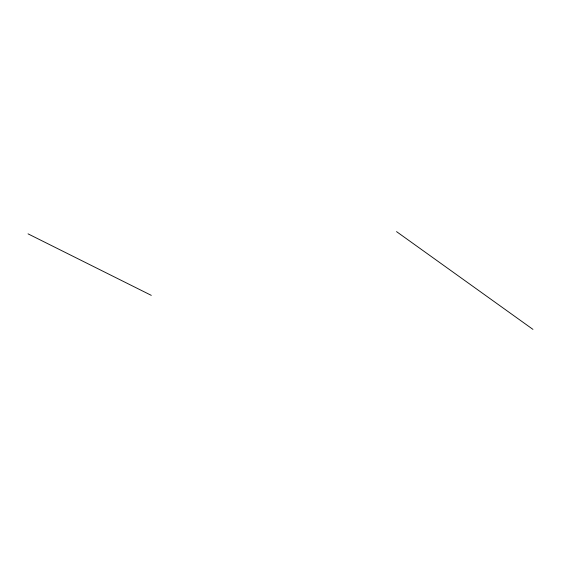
<?xml version="1.0" encoding="UTF-8"?>
<svg xmlns="http://www.w3.org/2000/svg" width="561" height="561" viewBox="0 0 561 561"><rect width="100%" height="100%" fill="white"/><g stroke="black" fill="none" stroke-linecap="round" stroke-linejoin="round"><path stroke-width="0.84" d="M28.05 233.853L151.295 295.359M396.529 231.616L532.95 329.384"/></g></svg>
